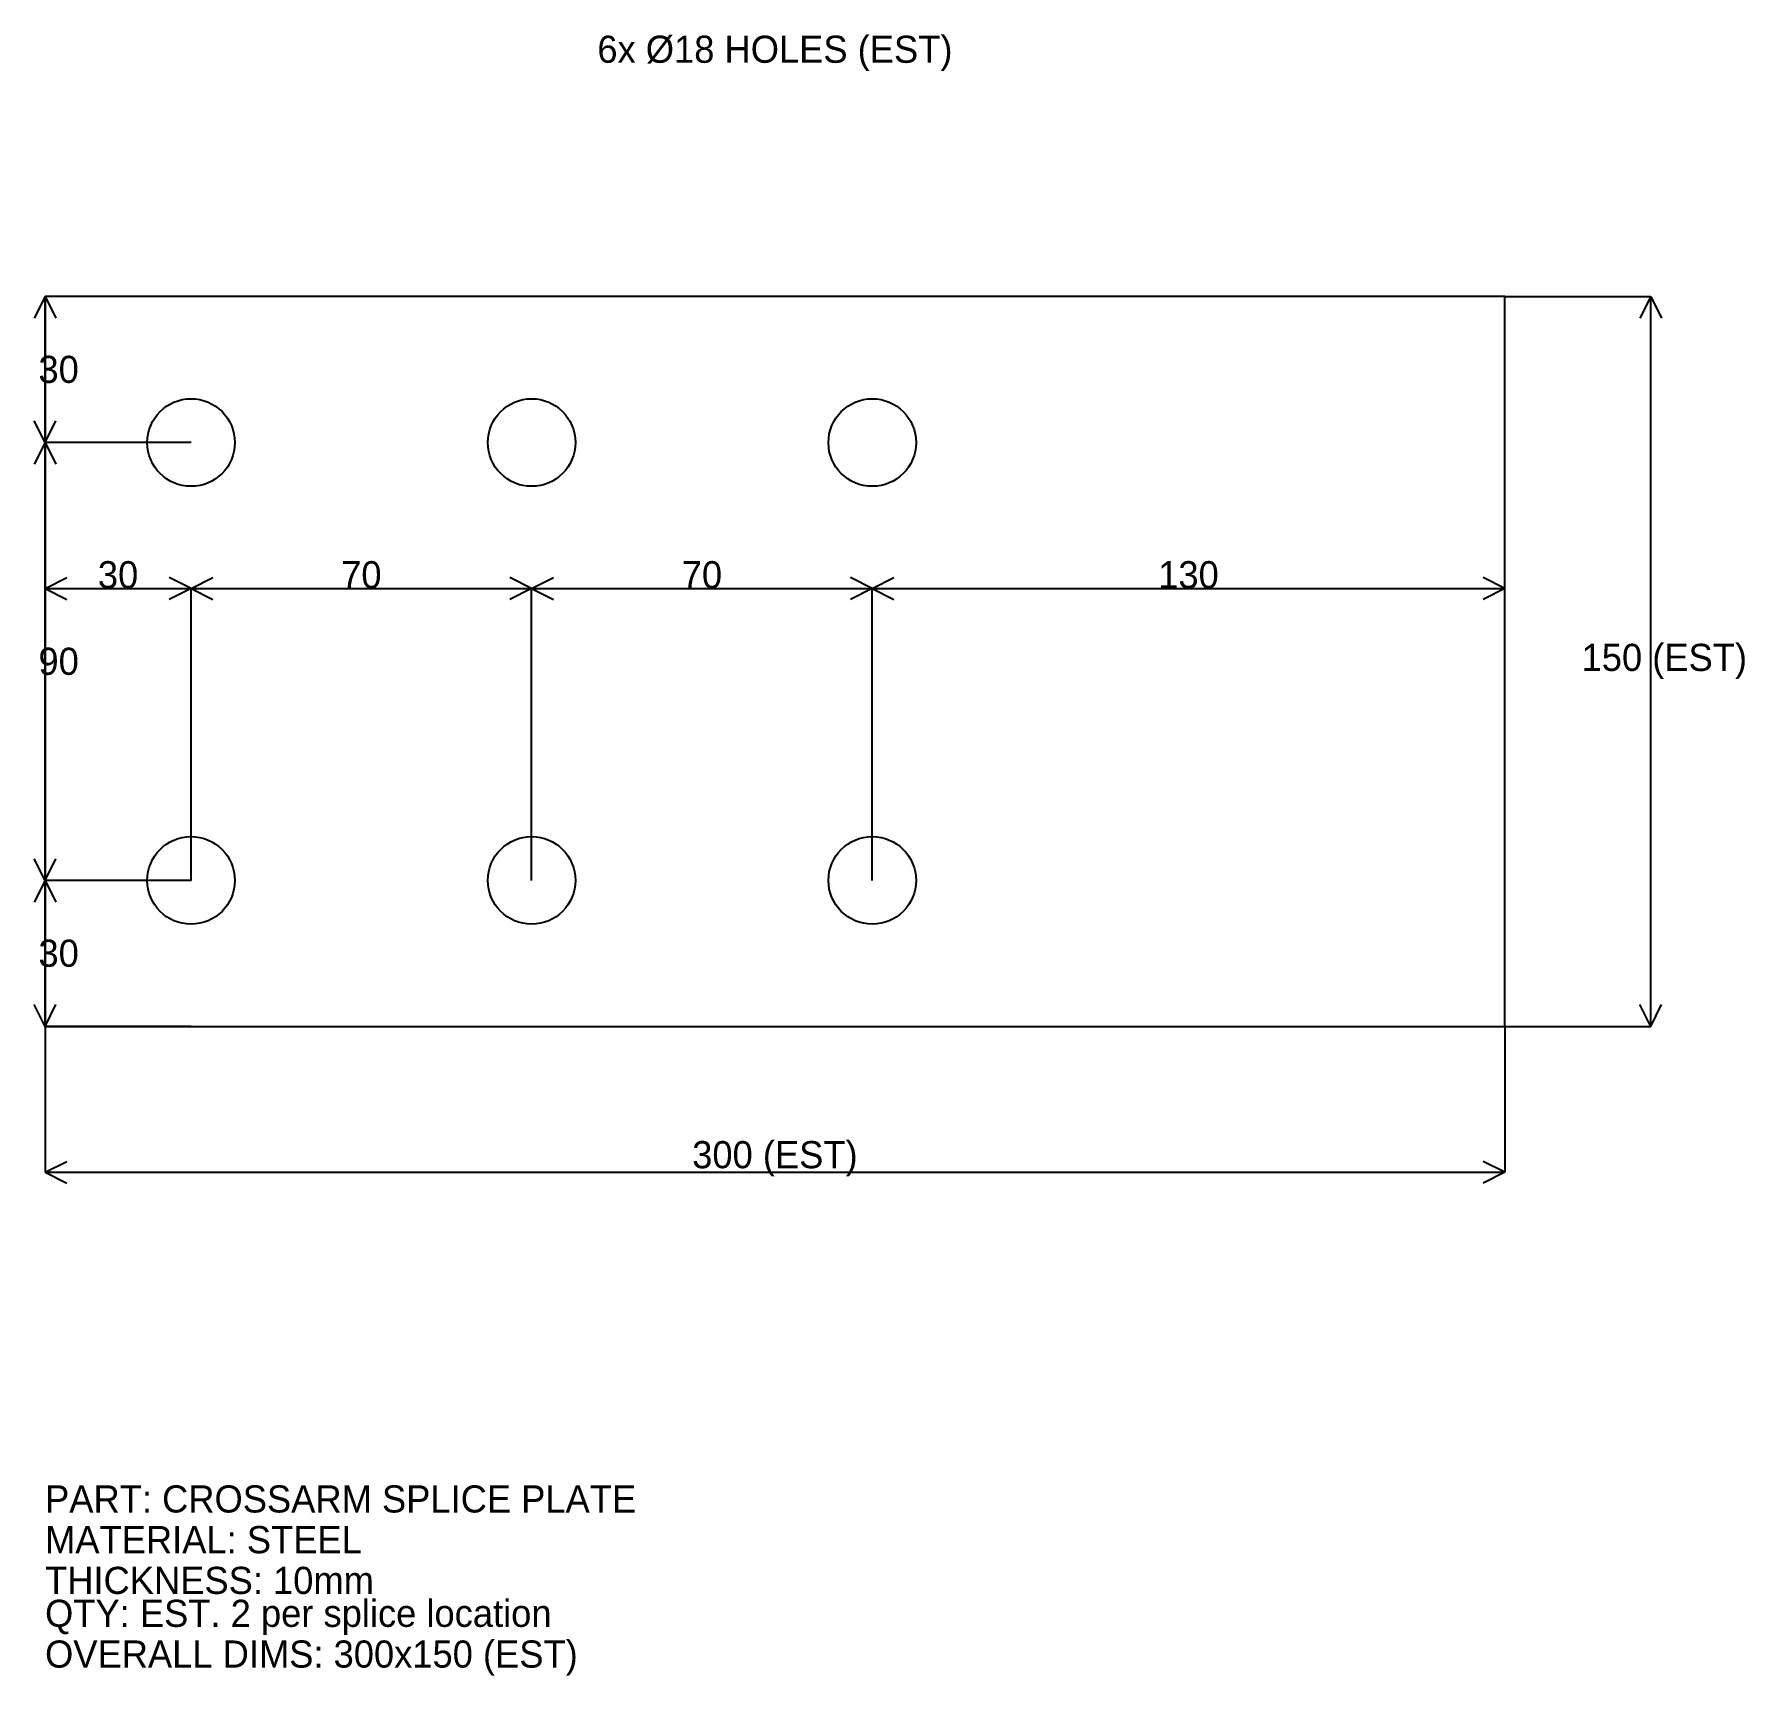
# Model space of a CAD drawing. Header units: millimetres. Extents: x -2 to 349, y -133 to 204.
import ezdxf

# ---------------------------------------------------------------- set-up
doc = ezdxf.new("R2010")
doc.units = ezdxf.units.MM
for name, color, linetype in [('ANNOTATION', 7, 'Continuous'), ('DIMENSION', 3, 'Continuous'), ('GEOMETRY', 1, 'Continuous')]:
    doc.layers.add(name, color=color, linetype=linetype)

msp = doc.modelspace()

# ---------------------------------------------------------------- linework, layer by layer
at = {"layer": 'DIMENSION'}
for p, q in [((0, 150), (-2.232, 145.536)), ((30, 150), (0, 150)), ((0, 120), (0, 150)), ((0, 150), (2.232, 145.536)), ((300, 150), (330, 150)), ((330, 150), (327.768, 145.536)), ((330, 0), (330, 150)), ((330, 150), (332.232, 145.536)), ((0, 120), (-2.232, 124.464)), ((0, 120), (2.232, 124.464)), ((0, 120), (-2.232, 115.536)), ((30, 120), (0, 120)), ((0, 30), (0, 120)), ((0, 120), (2.232, 115.536)), ((30, 120), (0, 120)), ((0, 90), (4.464, 92.232)), ((30, 90), (25.536, 92.232)), ((30, 90), (34.464, 92.232)), ((100, 90), (95.536, 92.232)), ((100, 90), (104.464, 92.232)), ((170, 90), (165.536, 92.232)), ((170, 90), (174.464, 92.232)), ((300, 90), (295.536, 92.232)), ((0, 30), (0, 90)), ((0, 90), (30, 90)), ((0, 90), (4.464, 87.768)), ((30, 90), (25.536, 87.768)), ((30, 30), (30, 90)), ((30, 30), (30, 90)), ((30, 90), (100, 90)), ((30, 90), (34.464, 87.768)), ((100, 90), (95.536, 87.768)), ((100, 30), (100, 90)), ((100, 30), (100, 90)), ((100, 90), (170, 90)), ((100, 90), (104.464, 87.768)), ((170, 90), (165.536, 87.768)), ((170, 30), (170, 90)), ((170, 30), (170, 90)), ((170, 90), (300, 90)), ((170, 90), (174.464, 87.768)), ((300, 90), (295.536, 87.768)), ((300, 30), (300, 90)), ((0, 30), (-2.232, 34.464)), ((0, 30), (2.232, 34.464)), ((0, 30), (-2.232, 25.536)), ((30, 30), (0, 30)), ((0, 0), (0, 30)), ((0, 30), (2.232, 25.536)), ((30, 30), (0, 30)), ((0, 0), (-2.232, 4.464)), ((0, 0), (2.232, 4.464)), ((330, 0), (327.768, 4.464)), ((330, 0), (332.232, 4.464)), ((0, 0), (0, -30)), ((30, 0), (0, 0)), ((300, 0), (300, -30)), ((300, 0), (330, 0)), ((0, -30), (4.464, -27.768)), ((300, -30), (295.536, -27.768)), ((0, -30), (300, -30)), ((0, -30), (4.464, -32.232)), ((300, -30), (295.536, -32.232))]:
    msp.add_line(p, q, dxfattribs=at)
at = {"layer": 'GEOMETRY'}
msp.add_lwpolyline([(0, 0), (300, 0), (300, 150), (0, 150)], close=True, dxfattribs=at)
for centre in [(30, 120), (100, 120), (170, 120), (30, 30), (100, 30), (170, 30)]:
    msp.add_circle(centre, 9, dxfattribs=at)

# ---------------------------------------------------------------- texts
at = {"layer": 'ANNOTATION', "char_height": 5.58}
for s, insert, attachment_point in [('6x Ø18 HOLES (EST)', (150, 200), 5), ('30', (2.79, 135), 5), ('30', (15, 92.79), 5), ('70', (65, 92.79), 5), ('70', (135, 92.79), 5), ('130', (235, 92.79), 5), ('90', (2.79, 75), 5), ('150 (EST)', (332.79, 75), 5), ('30', (2.79, 15), 5), ('300 (EST)', (150, -27.21), 5), ('PART: CROSSARM SPLICE PLATE', (0, -100), 7), ('MATERIAL: STEEL', (0, -108.37), 7), ('THICKNESS: 10mm', (0, -116.74), 7), ('QTY: EST. 2 per splice location', (0, -125.11), 7), ('OVERALL DIMS: 300x150 (EST)', (0, -133.48), 7)]:
    msp.add_mtext(s, dxfattribs=dict(at, insert=insert, attachment_point=attachment_point))

doc.saveas('drawing.dxf')
